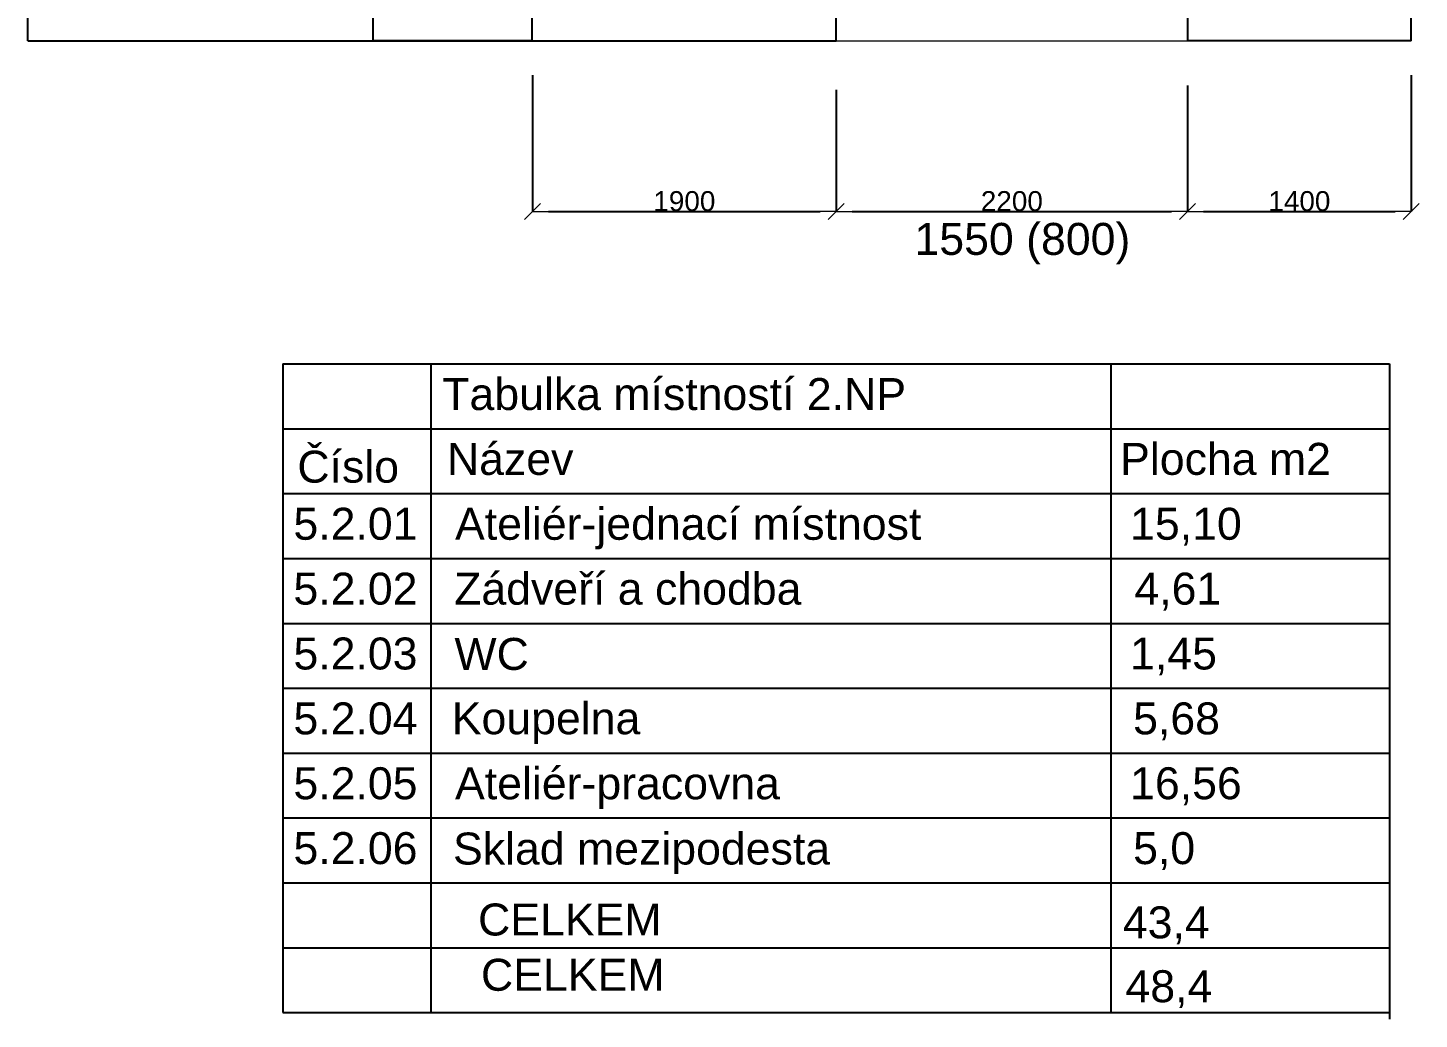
# Model space of a CAD drawing. Header units: millimetres. Extents: x 1480 to 86316, y 1484 to 27567.
# Drawn here: x 50950 to 59660, y 8095 to 14300 of the extents above; entities that cross this region are included whole.
import ezdxf

# ---------------------------------------------------------------- set-up
doc = ezdxf.new("R2010")
doc.units = ezdxf.units.MM
doc.layers.add('přís2 obv. zdivo', color=7, linetype='Continuous')
doc.layers.add('sládek zona', color=7, linetype='Continuous')
doc.styles.add('GENERATED_STYLE_1', font='arial.ttf')

# ---------------------------------------------------------------- blocks, each defined once
blk = doc.blocks.new('ARROWHEAD_6')
at = {"color": 0, "linetype": 'Continuous', "lineweight": 0}
for p, q in [((0, 0), (-1, 0)), ((-0.5, -0.5), (0.5, 0.5))]:
    blk.add_line(p, q, dxfattribs=at)

msp = doc.modelspace()

# ---------------------------------------------------------------- linework, layer by layer
at = {"color": 7}
for p, q in [((59609.7, 14219.5), (59609.7, 22756.1)), ((50949.7, 14219.5), (50949.7, 15783.9)), ((53111.8, 14219.5), (53111.8, 14559.5)), ((54106.7, 14219.5), (54106.7, 14559.5)), ((56009.8, 14219.5), (56009.8, 14629.5)), ((58209.8, 14629.5), (58209.8, 14219.5)), ((50949.7, 14219.5), (53111.8, 14219.5)), ((52839.5, 14219.5), (54742.5, 14219.5)), ((54106.7, 14219.5), (53111.8, 14219.5)), ((54106.7, 14219.5), (56009.8, 14219.5)), ((59609.7, 14219.5), (58209.8, 14219.5)), ((54109.7, 14003.9), (54109.7, 13150.6)), ((58209.8, 13939.7), (58209.8, 13150.6)), ((58209.8, 13939.7), (58209.8, 13150.6)), ((59609.7, 14003.9), (59609.7, 13150.6)), ((56009.8, 13912.5), (56009.8, 13150.6)), ((56009.8, 13912.5), (56009.8, 13150.6)), ((54209.7, 13150.8), (55909.8, 13150.8)), ((56109.8, 13150.8), (58109.8, 13150.8)), ((58309.8, 13150.8), (59509.7, 13150.8))]:
    msp.add_line(p, q, dxfattribs=at)
at = {"layer": 'přís2 obv. zdivo', "color": 7, "linetype": 'Continuous', "lineweight": 20}
msp.add_line((56009.8, 14219.7), (58209.8, 14219.5), dxfattribs=at)
at = {"layer": 'přís2 obv. zdivo', "color": 7}
for p, q in [((52546.9, 12196.9), (59473.4, 12196.9)), ((52546.9, 12196.9), (52546.9, 8135.6)), ((53473.4, 12196.9), (53473.4, 8135.6)), ((57729.9, 12196.9), (57729.9, 8135.6)), ((59473.4, 12196.9), (59473.4, 8094.5)), ((59473.4, 12196.9), (59473.4, 8094.5)), ((59473.4, 12196.9), (59473.4, 8135.6)), ((59473.4, 12196.9), (59473.4, 8135.6)), ((52546.9, 11790.8), (59473.4, 11790.8)), ((53473.4, 11790.8), (57729.9, 11790.8)), ((52546.9, 11384.7), (59473.4, 11384.7)), ((52584.3, 11384.7), (59473.4, 11384.7)), ((52584.3, 11384.7), (59473.4, 11384.7)), ((52546.9, 10978.5), (59473.4, 10978.5)), ((52546.9, 10572.4), (59473.4, 10572.4)), ((52546.9, 10166.3), (59473.4, 10166.3)), ((52546.9, 9760.1), (59473.4, 9760.1)), ((52546.9, 9354), (59473.4, 9354)), ((52546.9, 8947.9), (59473.4, 8947.9)), ((52546.9, 8947.9), (59473.4, 8947.9)), ((52546.9, 8541.8), (59473.4, 8541.8)), ((52546.9, 8135.6), (59473.4, 8135.6))]:
    msp.add_line(p, q, dxfattribs=at)

# ---------------------------------------------------------------- block references
at = {"color": 7, "xscale": 100, "yscale": 100, "zscale": 100, "rotation": 180}
for p in [(54109.7, 13150.8), (56009.8, 13150.8), (58209.8, 13150.8)]:
    msp.add_blockref('ARROWHEAD_6', p, dxfattribs=at)
at = {"color": 7, "xscale": 100, "yscale": 100, "zscale": 100}
for p in [(56009.8, 13150.8), (58209.8, 13150.8), (59609.7, 13150.8)]:
    msp.add_blockref('ARROWHEAD_6', p, dxfattribs=at)

# ---------------------------------------------------------------- texts
at = {"color": 7, "style": 'GENERATED_STYLE_1'}
msp.add_text('1550 (800)', height=200, rotation=360, dxfattribs=at).set_placement((56500.2, 12879))
at = {"color": 7, "char_height": 125, "attachment_point": 5, "style": 'GENERATED_STYLE_1'}
for s, insert in [('\\A1;1900', (55059.7, 13214.7)), ('\\A1;2200', (57109.8, 13214.7)), ('\\A1;1400', (58909.8, 13214.7))]:
    msp.add_mtext(s, dxfattribs=dict(at, insert=insert))
at = {"layer": 'sládek zona', "color": 7, "style": 'GENERATED_STYLE_1'}
for s, p in [('Tabulka místností 2.NP', (53544, 11907.8)), ('Číslo', (52637.1, 11453.1)), ('Název', (53573.4, 11501.7)), ('Plocha m2', (57787.6, 11502)), ('5.2.01', (52612.4, 11095.8)), ('Ateliér-jednací místnost', (53624, 11095.6)), ('15,10', (57850.1, 11095.8)), ('5.2.02', (52612.4, 10689.7)), ('Zádveří a chodba', (53618.4, 10689.4)), ('4,61', (57877, 10689.7)), ('5.2.03', (52612.4, 10283.6)), ('WC', (53620.6, 10281)), ('1,45', (57850.1, 10283.6)), ('5.2.04', (52612.4, 9877.4)), ('Koupelna', (53603.6, 9878.3)), ('5,68', (57869, 9877.4)), ('5.2.05', (52612.4, 9471.3)), ('Ateliér-pracovna', (53624, 9471)), ('16,56', (57850.1, 9471.3)), ('5.2.06', (52612.4, 9065.2)), ('Sklad mezipodesta', (53611.5, 9062.6)), ('5,0', (57869, 9065.2)), ('CELKEM', (53768.1, 8618.4)), ('43,4', (57804.9, 8600.5)), ('CELKEM', (53786.6, 8272.4)), ('48,4', (57821.1, 8200.7))]:
    msp.add_text(s, height=200, dxfattribs=at).set_placement(p)

doc.saveas('drawing.dxf')
